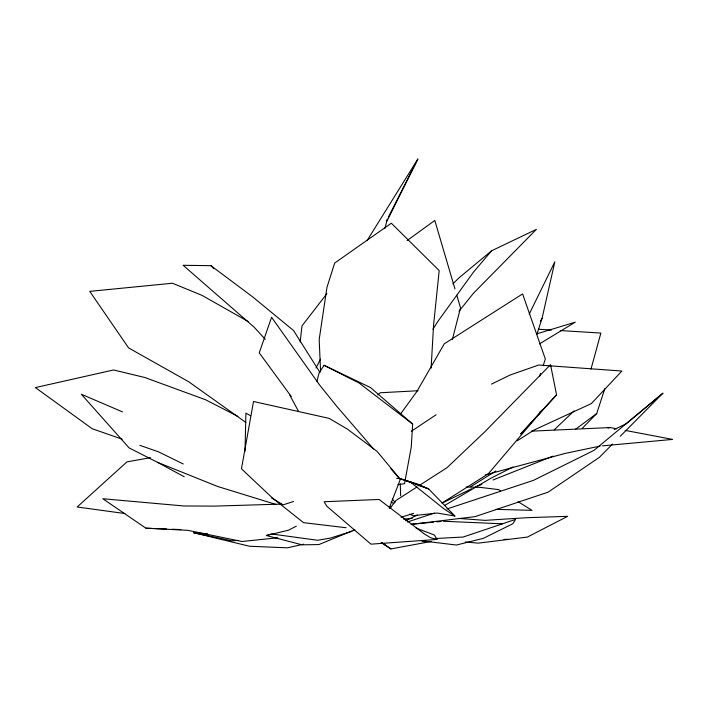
<?xml version="1.0" encoding="UTF-8"?>
<svg xmlns="http://www.w3.org/2000/svg" width="708" height="708" viewBox="0 0 708 708"><rect width="100%" height="100%" fill="white"/><g stroke="black" fill="none" stroke-linecap="round" stroke-linejoin="round"><path stroke-width="1.06" d="M245.039 451.288L245.888 413.136L250.65 415.746M431.11 368.116L433.579 325.078L439.19 270.58L391.338 223.224L334.672 263.057L326.963 287.404L319.184 339.495L320.565 371.222M316.945 381.338L319.122 372.842L324.087 365.319L370.576 387.595L412.658 424.074L411.242 447.164L404.516 483.697L397.984 484.635M300.165 341.92L301.989 325.892L326.892 293.643M536.938 334.211L542.054 318.432L554.824 261.836L529.239 314.051M385.01 228.224L386.612 221.808L417.826 159.079L367.098 240.561M452.324 339.654L460.519 307.803L456.802 295.165M591.012 369.063L600.862 333.061L560.293 330.565M582.286 428.313L596.72 413.534L604.791 388.701M539.558 376.461L540.585 373.39M543.302 365.195L545.337 359.053L522.601 293.917L444.288 343.787L416.862 391.542L400.666 413.817M389.214 508.123L400.339 479.298L377.028 451.35L347.309 429.048L329.061 418.348L253.517 401.498L241.455 468.793L272.04 497.627L303.555 522.663L346.194 527.752M386.347 221.073L387.347 219.108M388.347 217.144L417.826 159.079M315.972 367.992L320.512 359.133M540.337 321.175L542.054 318.432M432.915 329.22L438.225 320.91L473.36 272.288L491.538 250.818L536.39 229.348L473.431 293.298L459.041 311.193M389.949 508.53L395.861 500.556L416.888 487.042M556.568 394.852L520.831 433.862L556.568 394.852L550.523 364.664L484.785 431.836L447.058 467.652L418.711 485.865M612.509 444.084L599.331 457.386L548.125 492.149L475.041 516.636L411.074 524.389M620.261 436.27L662.883 393.241L593.941 450.394L533.389 480.387L446.916 508.99M452.854 283.899L459.147 277.722L491.538 250.818M554.258 429.8L574.073 410.888M377.798 394.896L380.267 392.754L418.083 390.736M539.638 412.224L543.018 409.392L488.387 473.723L442.128 502.945M662.883 393.241L626.164 423.791L614.217 429.517M575.657 429.172L596.72 413.534M407.135 240.525L434.8 220.445L454.943 288.855M411.26 431.331L436.101 414.764M495.883 470.997L470.829 486.617M517.318 440.721L534.097 430.013L591.375 403.578L621.898 371.027L538.682 365.018L510.034 375.054L491.485 384.108M539.416 343.92L575.294 322.158L536.735 333.857M444.376 505.618L490.626 478.378L513.096 466.944M352.018 531.283L330.194 538.133L317.582 540.275L271.412 533.956L266.403 535.522L301.997 544.815L318.83 544.585L354.876 529.779M296.289 526.159L288.59 530.168L266.403 535.522M405.587 520.752L417.446 515.008M442.146 503.052L471.794 488.697M552.966 456.147L493.042 479.98M475.741 486.785L481.847 484.378M407.286 522.035L434.402 513.114M293.484 501.512L283.085 504.866L271.5 497.901M401.047 517.291L413.543 513.371M485.263 474.909L565.657 453.288L600.163 446.075M303.573 544.195L287.43 547.824L249.455 546.24L193.549 532.69L207.63 533.841M608.004 427.977L610.172 427.552L616.633 428.774M381.771 542.735L390.922 548.921L431.393 541.434M150.521 457.66L126.944 461.873L77.145 506.999L124.9 513.539M458.678 518.433L485.086 520.362L527.168 517.69L567.63 516.336L527.389 537.071L478.298 543.142L465.218 541.974M277.766 537.788L241.968 541.496L187.832 530.327L145.919 528.186L102.793 498.742L183.823 505.972L214.506 506.114L281.253 504.096M411.817 524.203L433.508 522.168M436.756 521.858L441.093 521.451M602.358 445.872L672.6 439.411L625.244 430.411M403.383 519.097L412.18 518.433M436.978 539.443L370.965 544.16L326.777 506.185L324.114 501.742L379.081 499.467L424.473 534.027L430.597 537.735L436.978 539.443L434.438 535.036L416.074 528.088M238.003 540.416L231.737 540.832L193.549 532.69M435.712 538.496L463.165 537.045L515.61 519.38L512.911 523.716L483.343 538.337L456.456 545.036L421.694 540.85M531.372 431.163L610.172 427.552M503.954 539.408L508.273 539.292M319.963 372.39L293.528 330.512L252.597 296.829L210.922 265.677L183.142 265.296L254.207 327.246L265.296 339.344M466.218 487.007L480.369 487.387L498.636 489.609L500.485 490.768M495.865 509.353L532 510.344L518.097 501.707M145.919 528.186L152.468 528.442M154.654 528.531L166.672 529.009M172.132 529.23L180.876 529.575M502.397 523.805L443.27 521.247M538.363 329.22L551.523 330.025M396.63 478.289L399.746 478.617L410.021 481.723L428.685 488.954L454.899 516.017L437.101 513.026L413.463 515.698L409.357 514.15M402.781 479.546L399.746 478.617L413.189 483.414M404.799 480.157L417.915 484.157L428.685 488.954L415.251 484.157M276.023 504.468L217.63 486.476L157.45 462.306L129.095 447.899L81.323 394.232L122.555 411.923M122.201 439.19L92.173 428.721L35.4 387.586L113.59 369.974L144.804 377.497L205.647 399.79L237.897 416.384M139.812 445.323L158.45 451.819L183.266 463.988M388.825 506.415L390.878 507.185M324.087 365.319L358.983 382.94L412.658 424.074M157.45 462.306L184.257 476.776M421.517 540.337L425.304 542.443M248.145 321.494L201.957 295.351L172.46 283.235L89.766 291.369L128.591 347.911L188.673 381.727L245.888 422.472M391.028 501.866L393.834 503.636M381.178 542.434L390.922 548.921M454.899 516.017L443.881 508.795L410.021 481.723M382.143 542.93L384.825 544.735M373.585 449.014L336.539 406.065L319.768 385.223L271.58 317.272L259.243 352.841L291.298 396.551M210.922 265.677L213.869 268.721M390.816 468.731L399.427 478.59M392.312 499.034L395.064 502.397M289.714 395.02L298.519 411.313M400.277 483.785L400.657 495.821"/></g></svg>
